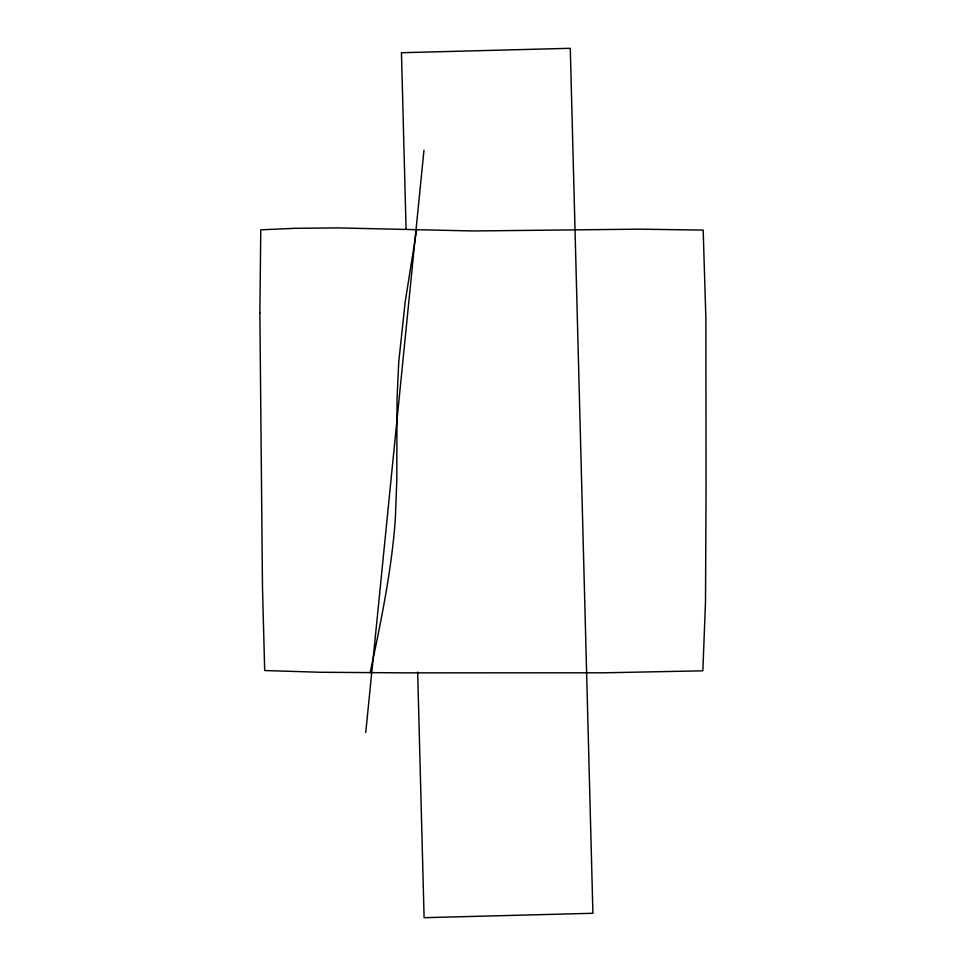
<?xml version="1.0" encoding="UTF-8"?>
<svg xmlns="http://www.w3.org/2000/svg" width="966" height="966" viewBox="0 0 966 966"><rect width="100%" height="100%" fill="white"/><g stroke="black" fill="none" stroke-linecap="round" stroke-linejoin="round"><path stroke-width="1.45" d="M365.74 732.566L423.965 150.261M416.684 229.413L405.201 301.766L398.729 362.081L397.002 399.791L396.797 479.812L395.384 517.752A266.652 104.449 -75.8 0 1 394.877 524.9C390.759 574.782 380.483 623.891 370.147 672.783M406.07 229.027L401.458 52.719L570.278 48.3L592.907 913.281L424.098 917.7L417.662 672.07M259.866 312.743L262.486 587.63L264.696 670.537L319.746 672.251L402.931 672.843L603.822 672.807L702.85 670.815L705.506 601.951L706.061 488.905L705.868 318.466L703.188 230.101L639.854 229.171L473.062 230.971L337.871 227.904L294.606 228.326L260.772 229.823L259.866 312.743"/></g></svg>
